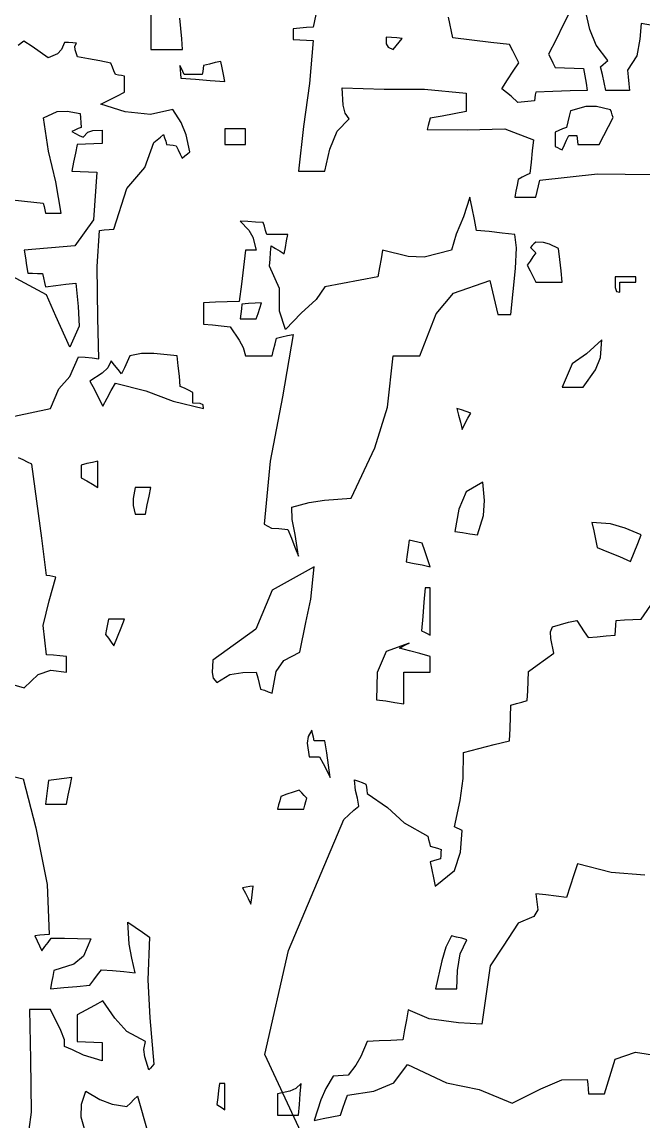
# Model space of a CAD drawing. Header units: millimetres. Extents: x 2622 to 2811, y 687 to 801.
# Drawn here: x 2746.433 to 2747.251, y 772.385 to 773.834 of the extents above; entities that cross this region are included whole.
import ezdxf

# ---------------------------------------------------------------- set-up
doc = ezdxf.new("R2010")
doc.units = ezdxf.units.MM
doc.layers.add('CHIOMA', color=94, linetype='Continuous')

msp = doc.modelspace()

# ---------------------------------------------------------------- linework, layer by layer
at = {"color": 44, "linetype": 'Continuous'}
for p, q in [((2746.5331, 773.4441), (2746.5318, 773.5117)), ((2746.5068, 773.4592), (2746.5081, 773.4331)), ((2746.672, 773.4548), (2746.672, 773.4454)), ((2746.496, 773.4054), (2746.4775, 773.4466)), ((2746.534, 773.3904), (2746.5331, 773.4441)), ((2746.672, 773.4454), (2746.672, 773.4359)), ((2746.7213, 773.4494), (2746.7205, 773.4429)), ((2746.7205, 773.4429), (2746.7275, 773.4429)), ((2746.7275, 773.4429), (2746.7345, 773.4429)), ((2746.7345, 773.4429), (2746.7415, 773.4429)), ((2746.7415, 773.4429), (2746.7439, 773.4499)), ((2746.957, 773.3944), (2746.9785, 773.4494)), ((2746.5081, 773.4331), (2746.496, 773.4054)), ((2746.672, 773.4359), (2746.6838, 773.4349)), ((2746.6838, 773.4349), (2746.6954, 773.4338)), ((2746.6954, 773.4338), (2746.707, 773.4324)), ((2746.707, 773.4324), (2746.719, 773.415)), ((2746.719, 773.415), (2746.7244, 773.4051)), ((2746.7663, 773.4099), (2746.768, 773.4174)), ((2746.768, 773.4174), (2746.7754, 773.4193)), ((2746.79, 773.4224), (2746.7759, 773.3403)), ((2746.5906, 773.3971), (2746.575, 773.3944)), ((2746.6068, 773.3971), (2746.5906, 773.3971)), ((2746.6375, 773.3944), (2746.6068, 773.3971)), ((2746.7244, 773.4051), (2746.7275, 773.3944)), ((2746.7625, 773.3944), (2746.7644, 773.4023)), ((2746.7644, 773.4023), (2746.7663, 773.4099)), ((2746.4962, 773.3668), (2746.5075, 773.3929)), ((2746.5075, 773.3929), (2746.5164, 773.3923)), ((2746.5164, 773.3923), (2746.5253, 773.3914)), ((2746.5253, 773.3914), (2746.534, 773.3904)), ((2746.5505, 773.3874), (2746.5461, 773.3784)), ((2746.555, 773.3819), (2746.5505, 773.3874)), ((2746.5595, 773.3763), (2746.555, 773.3819)), ((2746.5714, 773.3864), (2746.5678, 773.3784)), ((2746.575, 773.3944), (2746.5714, 773.3864)), ((2746.6389, 773.3809), (2746.6375, 773.3944)), ((2746.7275, 773.3944), (2746.7393, 773.3944)), ((2746.7393, 773.3944), (2746.7509, 773.3944)), ((2746.7509, 773.3944), (2746.7625, 773.3944)), ((2746.9145, 773.3265), (2746.922, 773.3944)), ((2746.922, 773.3944), (2746.9338, 773.3944)), ((2746.9338, 773.3944), (2746.9454, 773.3944)), ((2746.9454, 773.3944), (2746.957, 773.3944)), ((2746.4817, 773.3506), (2746.4962, 773.3668)), ((2746.5388, 773.3715), (2746.5225, 773.3609)), ((2746.5461, 773.3784), (2746.5388, 773.3715)), ((2746.564, 773.3704), (2746.5595, 773.3763)), ((2746.5678, 773.3784), (2746.564, 773.3704)), ((2746.6403, 773.3674), (2746.6389, 773.3809)), ((2746.6415, 773.3539), (2746.6403, 773.3674)), ((2746.5225, 773.3609), (2746.5283, 773.3499)), ((2746.5505, 773.3484), (2746.556, 773.3584)), ((2746.556, 773.3584), (2746.5959, 773.3483)), ((2746.647, 773.3514), (2746.6415, 773.3539)), ((2746.4705, 773.3249), (2746.4817, 773.3506)), ((2746.5283, 773.3499), (2746.5339, 773.3389)), ((2746.5339, 773.3389), (2746.5395, 773.3279)), ((2746.5395, 773.3279), (2746.545, 773.3383)), ((2746.545, 773.3383), (2746.5505, 773.3484)), ((2746.5959, 773.3483), (2746.632, 773.3344)), ((2746.6525, 773.3488), (2746.647, 773.3514)), ((2746.658, 773.3459), (2746.6525, 773.3488)), ((2746.658, 773.3414), (2746.658, 773.3459)), ((2746.658, 773.3368), (2746.658, 773.3414)), ((2746.7759, 773.3403), (2746.7597, 773.2555)), ((2746.4232, 773.3149), (2746.4705, 773.3249)), ((2746.632, 773.3344), (2746.672, 773.3249)), ((2746.658, 773.3319), (2746.658, 773.3368)), ((2746.6678, 773.3316), (2746.658, 773.3319)), ((2746.6714, 773.3298), (2746.6678, 773.3316)), ((2746.672, 773.3249), (2746.6714, 773.3298)), ((2746.8976, 773.2732), (2746.9145, 773.3265)), ((2747.0055, 773.3249), (2747.0079, 773.3159)), ((2747.0118, 773.3229), (2747.0055, 773.3249)), ((2747.0079, 773.3159), (2747.0103, 773.3068)), ((2747.0179, 773.3209), (2747.0118, 773.3229)), ((2747.0164, 773.3048), (2747.0203, 773.3119)), ((2747.024, 773.3189), (2747.0179, 773.3209)), ((2747.0203, 773.3119), (2747.024, 773.3189)), ((2747.0103, 773.3068), (2747.0125, 773.2974)), ((2747.0125, 773.2974), (2747.0164, 773.3048)), ((2746.8665, 773.2069), (2746.8976, 773.2732)), ((2746.4344, 773.2573), (2746.4285, 773.2599)), ((2746.4403, 773.2544), (2746.4344, 773.2573)), ((2746.446, 773.2514), (2746.4403, 773.2544)), ((2746.4525, 773.2028), (2746.446, 773.2514)), ((2746.5184, 773.2523), (2746.511, 773.2504)), ((2746.5258, 773.2539), (2746.5184, 773.2523)), ((2746.533, 773.2554), (2746.5258, 773.2539)), ((2746.533, 773.2439), (2746.533, 773.2554)), ((2746.7597, 773.2555), (2746.752, 773.1724)), ((2746.511, 773.2504), (2746.511, 773.2449)), ((2746.511, 773.2449), (2746.511, 773.2393)), ((2746.511, 773.2393), (2746.511, 773.2334)), ((2746.533, 773.2324), (2746.533, 773.2439)), ((2746.511, 773.2334), (2746.5184, 773.2294)), ((2746.5184, 773.2294), (2746.5258, 773.2253)), ((2746.5258, 773.2253), (2746.533, 773.2209)), ((2746.533, 773.2209), (2746.533, 773.2324)), ((2747.04, 773.2279), (2747.0178, 773.2153)), ((2747.0422, 773.2037), (2747.04, 773.2279)), ((2746.582, 773.2209), (2746.5793, 773.2063)), ((2746.5889, 773.2209), (2746.582, 773.2209)), ((2746.5958, 773.2209), (2746.5889, 773.2209)), ((2746.6025, 773.2209), (2746.5958, 773.2209)), ((2746.5979, 773.1978), (2746.6003, 773.2094)), ((2746.6003, 773.2094), (2746.6025, 773.2209)), ((2747.0178, 773.2153), (2747.0081, 773.1922)), ((2746.459, 773.1539), (2746.4525, 773.2028)), ((2746.5793, 773.2063), (2746.5793, 773.1972)), ((2746.5793, 773.1972), (2746.582, 773.1859)), ((2746.5955, 773.1859), (2746.5979, 773.1978)), ((2746.7885, 773.1949), (2746.811, 773.201)), ((2746.789, 773.1788), (2746.7885, 773.1949)), ((2746.811, 773.201), (2746.8312, 773.2041)), ((2746.8312, 773.2041), (2746.8665, 773.2069)), ((2747.041, 773.184), (2747.0422, 773.2037)), ((2746.582, 773.1859), (2746.5865, 773.1859)), ((2746.5865, 773.1859), (2746.591, 773.1859)), ((2746.591, 773.1859), (2746.5955, 773.1859)), ((2746.7927, 773.1591), (2746.789, 773.1788)), ((2747.0081, 773.1922), (2747.003, 773.1629)), ((2747.033, 773.1584), (2747.041, 773.184)), ((2746.752, 773.1724), (2746.7615, 773.1671)), ((2746.7615, 773.1671), (2746.7714, 773.167)), ((2746.7714, 773.167), (2746.783, 773.1654)), ((2746.783, 773.1654), (2746.7878, 773.1539)), ((2746.4655, 773.1049), (2746.459, 773.1539)), ((2746.7878, 773.1539), (2746.7924, 773.1423)), ((2746.797, 773.1304), (2746.7927, 773.1591)), ((2746.943, 773.1514), (2746.9418, 773.1419)), ((2746.9488, 773.1503), (2746.943, 773.1514)), ((2746.9544, 773.1489), (2746.9488, 773.1503)), ((2747.003, 773.1629), (2747.013, 773.1614)), ((2747.013, 773.1614), (2747.023, 773.1599)), ((2747.023, 773.1599), (2747.033, 773.1584)), ((2746.7924, 773.1423), (2746.797, 773.1304)), ((2746.9418, 773.1419), (2746.9404, 773.1324)), ((2746.96, 773.1474), (2746.9544, 773.1489)), ((2746.9635, 773.1373), (2746.96, 773.1474)), ((2746.967, 773.1269), (2746.9635, 773.1373)), ((2746.9404, 773.1324), (2746.939, 773.1229)), ((2746.939, 773.1229), (2746.9495, 773.1209)), ((2746.9495, 773.1209), (2746.96, 773.1188)), ((2746.9705, 773.1164), (2746.967, 773.1269)), ((2746.818, 773.1164), (2746.7626, 773.0856)), ((2746.8134, 773.0737), (2746.818, 773.1164)), ((2746.96, 773.1188), (2746.9705, 773.1164)), ((2746.4695, 773.1044), (2746.4655, 773.1049)), ((2746.4686, 773.0714), (2746.4775, 773.1029)), ((2746.4735, 773.1038), (2746.4695, 773.1044)), ((2746.4775, 773.1029), (2746.4735, 773.1038)), ((2746.7626, 773.0856), (2746.7408, 773.0345)), ((2746.964, 773.0889), (2746.9624, 773.0699)), ((2746.9663, 773.0889), (2746.964, 773.0889)), ((2746.9684, 773.0889), (2746.9663, 773.0889)), ((2746.9705, 773.0889), (2746.9684, 773.0889)), ((2746.9705, 773.0683), (2746.9705, 773.0889)), ((2746.4607, 773.0392), (2746.4686, 773.0714)), ((2746.8069, 773.043), (2746.8134, 773.0737)), ((2746.9624, 773.0699), (2746.9608, 773.0509)), ((2746.9705, 773.0474), (2746.9705, 773.0683)), ((2746.9608, 773.0509), (2746.959, 773.0319)), ((2746.4655, 773.0004), (2746.4607, 773.0392)), ((2746.5444, 773.0343), (2746.543, 773.0274)), ((2746.5458, 773.0409), (2746.5444, 773.0343)), ((2746.547, 773.0474), (2746.5458, 773.0409)), ((2746.554, 773.0474), (2746.547, 773.0474)), ((2746.561, 773.0474), (2746.554, 773.0474)), ((2746.5588, 773.0243), (2746.5634, 773.0359)), ((2746.568, 773.0474), (2746.561, 773.0474)), ((2746.5634, 773.0359), (2746.568, 773.0474)), ((2746.7408, 773.0345), (2746.6845, 772.9934)), ((2746.799, 773.0039), (2746.8069, 773.043)), ((2746.9705, 773.0264), (2746.9705, 773.0474)), ((2747.1289, 773.0308), (2747.1315, 773.0374)), ((2747.1315, 773.0374), (2747.1423, 773.0404)), ((2746.543, 773.0274), (2746.5468, 773.0224)), ((2746.5468, 773.0224), (2746.5504, 773.0174)), ((2746.554, 773.0124), (2746.5588, 773.0243)), ((2746.959, 773.0319), (2746.9629, 773.0303)), ((2746.9629, 773.0303), (2746.9668, 773.0284)), ((2746.9668, 773.0284), (2746.9705, 773.0264)), ((2747.1294, 773.0218), (2747.1289, 773.0308)), ((2747.1335, 773.0029), (2747.1294, 773.0218)), ((2746.5504, 773.0174), (2746.554, 773.0124)), ((2746.9126, 773.0051), (2746.9007, 772.9772)), ((2746.943, 773.0159), (2746.9126, 773.0051)), ((2746.93, 773.0094), (2746.9344, 773.0118)), ((2746.9435, 773.0059), (2746.93, 773.0094)), ((2746.9344, 773.0118), (2746.9388, 773.0139)), ((2746.9388, 773.0139), (2746.943, 773.0159)), ((2746.957, 773.0023), (2746.9435, 773.0059)), ((2746.4743, 772.9999), (2746.4655, 773.0004)), ((2746.4829, 772.9993), (2746.4743, 772.9999)), ((2746.4915, 772.9984), (2746.4829, 772.9993)), ((2746.4915, 772.9918), (2746.4915, 772.9984)), ((2746.4915, 772.9849), (2746.4915, 772.9918)), ((2746.6845, 772.9934), (2746.6833, 772.9773)), ((2746.7677, 772.9786), (2746.778, 772.9932)), ((2746.778, 772.9932), (2746.799, 773.0039)), ((2746.9705, 772.9984), (2746.957, 773.0023)), ((2746.9705, 772.9918), (2746.9705, 772.9984)), ((2746.9705, 772.9849), (2746.9705, 772.9918)), ((2747.1113, 772.9868), (2747.1224, 772.9949)), ((2747.1224, 772.9949), (2747.1335, 773.0029)), ((2746.4545, 772.9747), (2746.471, 772.9801)), ((2746.471, 772.9801), (2746.4915, 772.9779)), ((2746.4915, 772.9779), (2746.4915, 772.9849)), ((2746.6833, 772.9773), (2746.6846, 772.9697)), ((2746.7066, 772.9746), (2746.724, 772.9772)), ((2746.724, 772.9772), (2746.7415, 772.9779)), ((2746.7415, 772.9779), (2746.7434, 772.9704)), ((2746.7625, 772.9499), (2746.7677, 772.9786)), ((2746.9007, 772.9772), (2746.9, 772.9414)), ((2746.936, 772.9779), (2746.9475, 772.9779)), ((2746.936, 772.9639), (2746.936, 772.9779)), ((2746.9475, 772.9779), (2746.959, 772.9779)), ((2746.959, 772.9779), (2746.9705, 772.9779)), ((2746.9705, 772.9779), (2746.9705, 772.9849)), ((2747.0995, 772.9659), (2747.1, 772.9784)), ((2747.1, 772.9784), (2747.1113, 772.9868)), ((2746.3906, 772.9701), (2746.436, 772.9569)), ((2746.436, 772.9569), (2746.4545, 772.9747)), ((2746.6846, 772.9697), (2746.6895, 772.9639)), ((2746.6895, 772.9639), (2746.7066, 772.9746)), ((2746.7434, 772.9704), (2746.7453, 772.9629)), ((2746.7453, 772.9629), (2746.747, 772.9554)), ((2746.936, 772.9499), (2746.936, 772.9639)), ((2747.099, 772.9533), (2747.0995, 772.9659)), ((2746.747, 772.9554), (2746.7523, 772.9538)), ((2746.7523, 772.9538), (2746.7574, 772.9519)), ((2746.7574, 772.9519), (2746.7625, 772.9499)), ((2746.936, 772.9359), (2746.936, 772.9499)), ((2747.0985, 772.9404), (2747.099, 772.9533)), ((2746.9, 772.9414), (2746.912, 772.9398)), ((2746.912, 772.9398), (2746.924, 772.9379)), ((2746.924, 772.9379), (2746.936, 772.9359)), ((2747.0764, 772.9189), (2747.077, 772.9344)), ((2747.077, 772.9344), (2747.0843, 772.9364)), ((2747.0843, 772.9364), (2747.0914, 772.9384)), ((2747.0914, 772.9384), (2747.0985, 772.9404)), ((2747.0758, 772.9033), (2747.0764, 772.9189)), ((2747.075, 772.8874), (2747.0758, 772.9033)), ((2746.8097, 772.8931), (2746.8087, 772.884)), ((2746.8145, 772.9014), (2746.8097, 772.8931)), ((2746.8158, 772.8969), (2746.8145, 772.9014)), ((2746.8169, 772.8923), (2746.8158, 772.8969)), ((2746.818, 772.8874), (2746.8169, 772.8923)), ((2746.8087, 772.884), (2746.811, 772.8664)), ((2746.8228, 772.8874), (2746.818, 772.8874)), ((2746.8274, 772.8874), (2746.8228, 772.8874)), ((2746.832, 772.8874), (2746.8274, 772.8874)), ((2746.8344, 772.8714), (2746.832, 772.8874)), ((2747.0145, 772.8719), (2747.0348, 772.8773)), ((2747.0348, 772.8773), (2747.0549, 772.8824)), ((2747.0549, 772.8824), (2747.075, 772.8874)), ((2746.811, 772.8664), (2746.8158, 772.8664)), ((2746.8158, 772.8664), (2746.8204, 772.8664)), ((2746.8204, 772.8664), (2746.825, 772.8664)), ((2746.825, 772.8664), (2746.8298, 772.8574)), ((2746.8368, 772.8553), (2746.8344, 772.8714)), ((2747.0138, 772.8375), (2747.0145, 772.8719)), ((2746.8298, 772.8574), (2746.8344, 772.8483)), ((2746.8344, 772.8483), (2746.839, 772.8389)), ((2746.839, 772.8389), (2746.8368, 772.8553)), ((2746.4213, 772.8404), (2746.4345, 772.8374)), ((2746.4345, 772.8374), (2746.4514, 772.7729)), ((2746.468, 772.8349), (2746.4668, 772.8248)), ((2746.4783, 772.8364), (2746.468, 772.8349)), ((2746.4884, 772.8378), (2746.4783, 772.8364)), ((2746.4985, 772.8389), (2746.4884, 772.8378)), ((2746.4963, 772.8274), (2746.4985, 772.8389)), ((2746.871, 772.8359), (2746.876, 772.8343)), ((2746.8724, 772.822), (2746.871, 772.8359)), ((2746.876, 772.8343), (2746.881, 772.8324)), ((2746.881, 772.8324), (2746.886, 772.8304)), ((2747.0101, 772.8086), (2747.0138, 772.8375)), ((2746.4668, 772.8248), (2746.4654, 772.8144)), ((2746.4939, 772.8158), (2746.4963, 772.8274)), ((2746.782, 772.8169), (2746.774, 772.8139)), ((2746.79, 772.8198), (2746.782, 772.8169)), ((2746.798, 772.8224), (2746.79, 772.8198)), ((2746.8014, 772.8189), (2746.798, 772.8224)), ((2746.8048, 772.8154), (2746.8014, 772.8189)), ((2746.875, 772.812), (2746.8724, 772.822)), ((2746.886, 772.8304), (2746.8865, 772.8264)), ((2746.8865, 772.8264), (2746.887, 772.8223)), ((2746.887, 772.8223), (2746.8875, 772.8179)), ((2746.8875, 772.8179), (2746.9143, 772.7997)), ((2746.4654, 772.8144), (2746.464, 772.8039)), ((2746.464, 772.8039), (2746.4733, 772.8039)), ((2746.4733, 772.8039), (2746.4824, 772.8039)), ((2746.4824, 772.8039), (2746.4915, 772.8039)), ((2746.4915, 772.8039), (2746.4939, 772.8158)), ((2746.771, 772.8029), (2746.7695, 772.7974)), ((2746.7725, 772.8084), (2746.771, 772.8029)), ((2746.774, 772.8139), (2746.7725, 772.8084)), ((2746.804, 772.7974), (2746.8054, 772.8024)), ((2746.808, 772.8119), (2746.8048, 772.8154)), ((2746.8054, 772.8024), (2746.8068, 772.8073)), ((2746.8068, 772.8073), (2746.808, 772.8119)), ((2746.8765, 772.8014), (2746.875, 772.812)), ((2747.0025, 772.7739), (2747.0101, 772.8086)), ((2746.7695, 772.7974), (2746.781, 772.7974)), ((2746.781, 772.7974), (2746.7925, 772.7974)), ((2746.7925, 772.7974), (2746.804, 772.7974)), ((2746.857, 772.7839), (2746.8635, 772.7899)), ((2746.8635, 772.7899), (2746.87, 772.7958)), ((2746.87, 772.7958), (2746.8765, 772.8014)), ((2746.9143, 772.7997), (2746.9363, 772.7794)), ((2746.4514, 772.7729), (2746.4663, 772.6982)), ((2746.7839, 772.6113), (2746.857, 772.7839)), ((2746.9363, 772.7794), (2746.9675, 772.7619)), ((2747.0059, 772.7724), (2747.0025, 772.7739)), ((2746.9675, 772.7619), (2746.9685, 772.7574)), ((2747.0093, 772.7709), (2747.0059, 772.7724)), ((2747.0125, 772.7694), (2747.0093, 772.7709)), ((2747.0106, 772.7406), (2747.0125, 772.7694)), ((2746.9685, 772.7574), (2746.9695, 772.7529)), ((2746.9695, 772.7529), (2746.9705, 772.7484)), ((2746.9705, 772.7484), (2746.9754, 772.7473)), ((2746.9754, 772.7473), (2746.9803, 772.7459)), ((2746.9803, 772.7459), (2746.985, 772.7444)), ((2746.985, 772.7444), (2746.9848, 772.7404)), ((2746.975, 772.7294), (2746.9705, 772.7279)), ((2746.9795, 772.7308), (2746.975, 772.7294)), ((2746.984, 772.7319), (2746.9795, 772.7308)), ((2746.9844, 772.7363), (2746.984, 772.7319)), ((2746.9848, 772.7404), (2746.9844, 772.7363)), ((2747.0028, 772.7164), (2747.0106, 772.7406)), ((2746.9705, 772.7279), (2746.9728, 772.7174)), ((2746.9728, 772.7174), (2746.9749, 772.7068)), ((2746.977, 772.6959), (2747.0028, 772.7164)), ((2746.9749, 772.7068), (2746.977, 772.6959)), ((2746.4663, 772.6982), (2746.469, 772.6324)), ((2746.7283, 772.6948), (2746.7235, 772.6939)), ((2746.7235, 772.6939), (2746.7273, 772.6869)), ((2746.7273, 772.6869), (2746.7309, 772.6798)), ((2746.7329, 772.6954), (2746.7283, 772.6948)), ((2746.7375, 772.6959), (2746.7329, 772.6954)), ((2746.7355, 772.6804), (2746.7365, 772.6883)), ((2746.7365, 772.6883), (2746.7375, 772.6959)), ((2746.7309, 772.6798), (2746.7345, 772.6724)), ((2746.7345, 772.6724), (2746.7355, 772.6804)), ((2746.5725, 772.6484), (2746.582, 772.6419)), ((2746.574, 772.6194), (2746.5725, 772.6484)), ((2746.4564, 772.6313), (2746.45, 772.6304)), ((2746.45, 772.6304), (2746.453, 772.6239)), ((2746.4628, 772.6319), (2746.4564, 772.6313)), ((2746.469, 772.6324), (2746.4628, 772.6319)), ((2746.582, 772.6419), (2746.5915, 772.6354)), ((2746.5915, 772.6354), (2746.601, 772.6289)), ((2746.601, 772.6289), (2746.5988, 772.5727)), ((2746.453, 772.6239), (2746.456, 772.6174)), ((2746.456, 772.6174), (2746.459, 772.6109)), ((2746.459, 772.6109), (2746.4633, 772.6164)), ((2746.4633, 772.6164), (2746.4674, 772.6219)), ((2746.4674, 772.6219), (2746.4715, 772.6274)), ((2746.4715, 772.6274), (2746.4889, 772.6273)), ((2746.4889, 772.6273), (2746.5063, 772.6269)), ((2746.5063, 772.6269), (2746.5235, 772.6264)), ((2746.5235, 772.6264), (2746.5141, 772.6038)), ((2746.5777, 772.6013), (2746.574, 772.6194)), ((2746.5141, 772.6038), (2746.5013, 772.5932)), ((2746.582, 772.5819), (2746.5777, 772.6013)), ((2746.7528, 772.4743), (2746.7839, 772.6113)), ((2746.475, 772.5849), (2746.4735, 772.5769)), ((2746.5013, 772.5932), (2746.475, 772.5849)), ((2746.5325, 772.5793), (2746.5375, 772.5859)), ((2746.5375, 772.5859), (2746.5524, 772.5848)), ((2746.5524, 772.5848), (2746.5673, 772.5834)), ((2746.4735, 772.5769), (2746.472, 772.5689)), ((2746.5225, 772.5654), (2746.5275, 772.5724)), ((2746.5275, 772.5724), (2746.5325, 772.5793)), ((2746.5673, 772.5834), (2746.582, 772.5819)), ((2746.5988, 772.5727), (2746.6012, 772.5226)), ((2746.472, 772.5689), (2746.4705, 772.5609)), ((2746.4705, 772.5609), (2746.4879, 772.5624)), ((2746.4879, 772.5624), (2746.5053, 772.5639)), ((2746.5053, 772.5639), (2746.5225, 772.5654)), ((2746.5395, 772.5449), (2746.5283, 772.5389)), ((2746.5552, 772.5219), (2746.5395, 772.5449)), ((2746.443, 772.5334), (2746.4442, 772.4675)), ((2746.4523, 772.5334), (2746.443, 772.5334)), ((2746.4614, 772.5334), (2746.4523, 772.5334)), ((2746.4705, 772.5334), (2746.4614, 772.5334)), ((2746.4841, 772.5059), (2746.4705, 772.5334)), ((2746.5169, 772.5328), (2746.5055, 772.5264)), ((2746.5283, 772.5389), (2746.5169, 772.5328)), ((2746.9415, 772.5329), (2746.9393, 772.5199)), ((2746.9693, 772.5212), (2746.9415, 772.5329)), ((2746.5055, 772.5264), (2746.5055, 772.5149)), ((2746.5055, 772.5149), (2746.5055, 772.5033)), ((2746.571, 772.5047), (2746.5552, 772.5219)), ((2746.6012, 772.5226), (2746.6065, 772.4614)), ((2746.9393, 772.5199), (2746.9369, 772.5068)), ((2746.4889, 772.4934), (2746.4841, 772.5059)), ((2746.5055, 772.5033), (2746.5055, 772.4914)), ((2746.5955, 772.4914), (2746.571, 772.5047)), ((2746.9369, 772.5068), (2746.9345, 772.4934)), ((2746.489, 772.4849), (2746.4889, 772.4934)), ((2746.4996, 772.4804), (2746.489, 772.4849)), ((2746.5055, 772.4914), (2746.5165, 772.4909)), ((2746.5165, 772.4909), (2746.5275, 772.4904)), ((2746.5275, 772.4904), (2746.5385, 772.4899)), ((2746.5385, 772.4899), (2746.5385, 772.4819)), ((2746.5936, 772.4807), (2746.5955, 772.4914)), ((2746.8875, 772.4914), (2746.8792, 772.4718)), ((2746.9033, 772.4923), (2746.8875, 772.4914)), ((2746.9189, 772.4929), (2746.9033, 772.4923)), ((2746.9345, 772.4934), (2746.9189, 772.4929)), ((2746.5142, 772.4734), (2746.4996, 772.4804)), ((2746.5385, 772.4659), (2746.5142, 772.4734)), ((2746.5385, 772.4819), (2746.5385, 772.4739)), ((2746.5385, 772.4739), (2746.5385, 772.4659)), ((2746.5948, 772.471), (2746.5936, 772.4807)), ((2746.6, 772.4539), (2746.5948, 772.471)), ((2746.8225, 772.3244), (2746.7528, 772.4743)), ((2746.8792, 772.4718), (2746.8727, 772.4602)), ((2746.4442, 772.4675), (2746.445, 772.3985)), ((2746.6023, 772.4564), (2746.6, 772.4539)), ((2746.6044, 772.4589), (2746.6023, 772.4564)), ((2746.6065, 772.4614), (2746.6044, 772.4589)), ((2746.8727, 772.4602), (2746.8625, 772.4469)), ((2746.9225, 772.4369), (2746.9405, 772.4609)), ((2746.9405, 772.4609), (2746.9922, 772.4368)), ((2746.843, 772.4459), (2746.833, 772.4297)), ((2746.8495, 772.4464), (2746.843, 772.4459)), ((2746.856, 772.4468), (2746.8495, 772.4464)), ((2746.8625, 772.4469), (2746.856, 772.4468)), ((2746.5114, 772.409), (2746.517, 772.4259)), ((2746.517, 772.4259), (2746.5355, 772.4149)), ((2746.6919, 772.4269), (2746.6908, 772.4178)), ((2746.693, 772.4359), (2746.6919, 772.4269)), ((2746.6954, 772.4359), (2746.693, 772.4359)), ((2746.6978, 772.4359), (2746.6954, 772.4359)), ((2746.7, 772.4359), (2746.6978, 772.4359)), ((2746.7, 772.4244), (2746.7, 772.4359)), ((2746.7856, 772.4262), (2746.7695, 772.4224)), ((2746.7936, 772.4297), (2746.7856, 772.4262)), ((2746.8005, 772.4359), (2746.7936, 772.4297)), ((2746.7994, 772.4223), (2746.8005, 772.4359)), ((2746.833, 772.4297), (2746.8265, 772.4146)), ((2746.8615, 772.4209), (2746.8964, 772.4259)), ((2746.8964, 772.4259), (2746.9225, 772.4369)), ((2746.5355, 772.4149), (2746.5517, 772.4089)), ((2746.5758, 772.4104), (2746.5804, 772.4149)), ((2746.5804, 772.4149), (2746.585, 772.4194)), ((2746.585, 772.4194), (2746.5988, 772.3716)), ((2746.6908, 772.4178), (2746.6895, 772.4084)), ((2746.7, 772.4129), (2746.7, 772.4244)), ((2746.7, 772.4014), (2746.7, 772.4129)), ((2746.7695, 772.4224), (2746.7695, 772.4133)), ((2746.7695, 772.4133), (2746.7695, 772.4039)), ((2746.7983, 772.4084), (2746.7994, 772.4223)), ((2746.8265, 772.4146), (2746.818, 772.3874)), ((2746.8555, 772.4034), (2746.8585, 772.4123)), ((2746.8585, 772.4123), (2746.8615, 772.4209)), ((2746.445, 772.3985), (2746.436, 772.3319)), ((2746.5108, 772.3917), (2746.5114, 772.409)), ((2746.5517, 772.4089), (2746.571, 772.4059)), ((2746.571, 772.4059), (2746.5758, 772.4104)), ((2746.6895, 772.4084), (2746.693, 772.4063)), ((2746.693, 772.4063), (2746.6965, 772.4039)), ((2746.6965, 772.4039), (2746.7, 772.4014)), ((2746.7695, 772.4039), (2746.7695, 772.3944)), ((2746.797, 772.3944), (2746.7983, 772.4084)), ((2746.8525, 772.3944), (2746.8555, 772.4034)), ((2746.517, 772.3704), (2746.5108, 772.3917)), ((2746.7695, 772.3944), (2746.7788, 772.3944)), ((2746.7788, 772.3944), (2746.7879, 772.3944)), ((2746.7879, 772.3944), (2746.797, 772.3944)), ((2746.818, 772.3874), (2746.8295, 772.3899)), ((2746.8295, 772.3899), (2746.841, 772.3923)), ((2746.841, 772.3923), (2746.8525, 772.3944))]:
    msp.add_line(p, q, dxfattribs=at)
at = {"layer": 'CHIOMA', "linetype": 'Continuous'}
for p, q in [((2746.6025, 773.8459), (2746.6025, 773.8299)), ((2746.8218, 773.8519), (2746.8165, 773.8269)), ((2747.1555, 773.8489), (2747.1459, 773.8299)), ((2747.181, 773.824), (2747.175, 773.8489)), ((2746.6423, 773.8253), (2746.641, 773.8389)), ((2747.0005, 773.8129), (2746.9947, 773.8401)), ((2747.2485, 773.8319), (2747.2468, 773.8113)), ((2747.2951, 773.8237), (2747.2485, 773.8319)), ((2746.6025, 773.8299), (2746.6025, 773.8138)), ((2746.6434, 773.8114), (2746.6423, 773.8253)), ((2746.7989, 773.8258), (2746.79, 773.8249)), ((2746.79, 773.8249), (2746.79, 773.8204)), ((2746.79, 773.8204), (2746.79, 773.8158)), ((2746.79, 773.8158), (2746.79, 773.8109)), ((2746.8078, 773.8264), (2746.7989, 773.8258)), ((2746.8165, 773.8269), (2746.8078, 773.8264)), ((2747.1459, 773.8299), (2747.1363, 773.8108)), ((2747.189, 773.8031), (2747.181, 773.824)), ((2746.4355, 773.8084), (2746.4279, 773.8029)), ((2746.4463, 773.8013), (2746.4355, 773.8084)), ((2746.4569, 773.7939), (2746.4463, 773.8013)), ((2746.489, 773.8069), (2746.4852, 773.7977)), ((2746.4944, 773.8068), (2746.489, 773.8069)), ((2746.4998, 773.8064), (2746.4944, 773.8068)), ((2746.505, 773.8059), (2746.4998, 773.8064)), ((2746.5027, 773.8019), (2746.505, 773.8059)), ((2746.5029, 773.7972), (2746.5027, 773.8019)), ((2746.6025, 773.8138), (2746.6025, 773.7974)), ((2746.6445, 773.7974), (2746.6434, 773.8114)), ((2746.79, 773.8109), (2746.7989, 773.8104)), ((2746.7989, 773.8104), (2746.8078, 773.8099)), ((2746.8078, 773.8099), (2746.8165, 773.8094)), ((2746.8165, 773.8094), (2746.8118, 773.7528)), ((2746.9125, 773.8139), (2746.9128, 773.805)), ((2746.9195, 773.8134), (2746.9125, 773.8139)), ((2746.9128, 773.805), (2746.9153, 773.8007)), ((2746.9265, 773.8128), (2746.9195, 773.8134)), ((2746.922, 773.7974), (2746.9259, 773.8024)), ((2746.9259, 773.8024), (2746.9298, 773.8073)), ((2746.9335, 773.8119), (2746.9265, 773.8128)), ((2746.9298, 773.8073), (2746.9335, 773.8119)), ((2747.0254, 773.8099), (2747.0005, 773.8129)), ((2747.0503, 773.8069), (2747.0254, 773.8099)), ((2747.075, 773.8039), (2747.0503, 773.8069)), ((2747.0793, 773.7959), (2747.075, 773.8039)), ((2747.1363, 773.8108), (2747.1265, 773.7914)), ((2747.2045, 773.7829), (2747.189, 773.8031)), ((2747.2468, 773.8113), (2747.2428, 773.7893)), ((2746.4675, 773.7864), (2746.4569, 773.7939)), ((2746.4799, 773.7919), (2746.4675, 773.7864)), ((2746.4852, 773.7977), (2746.4799, 773.7919)), ((2746.506, 773.7879), (2746.5029, 773.7972)), ((2746.5208, 773.7853), (2746.506, 773.7879)), ((2746.6025, 773.7974), (2746.6165, 773.7974)), ((2746.6165, 773.7974), (2746.6305, 773.7974)), ((2746.6305, 773.7974), (2746.6445, 773.7974)), ((2746.9153, 773.8007), (2746.922, 773.7974)), ((2747.0834, 773.7879), (2747.0793, 773.7959)), ((2747.0875, 773.7799), (2747.0834, 773.7879)), ((2747.1265, 773.7914), (2747.1294, 773.7858)), ((2747.2428, 773.7893), (2747.2305, 773.7704)), ((2746.5354, 773.7824), (2746.5208, 773.7853)), ((2746.55, 773.7794), (2746.5354, 773.7824)), ((2746.552, 773.7744), (2746.55, 773.7794)), ((2746.554, 773.7694), (2746.552, 773.7744)), ((2746.641, 773.7764), (2746.6414, 773.7709)), ((2746.6429, 773.7724), (2746.641, 773.7764)), ((2746.6448, 773.7684), (2746.6429, 773.7724)), ((2746.6715, 773.7724), (2746.671, 773.7684)), ((2746.672, 773.7764), (2746.6715, 773.7724)), ((2746.6798, 773.7784), (2746.672, 773.7764)), ((2746.6874, 773.7803), (2746.6798, 773.7784)), ((2746.695, 773.7819), (2746.6874, 773.7803)), ((2746.6968, 773.7733), (2746.695, 773.7819)), ((2746.6984, 773.7644), (2746.6968, 773.7733)), ((2747.08, 773.7688), (2747.0875, 773.7799)), ((2747.1294, 773.7858), (2747.1323, 773.7799)), ((2747.1323, 773.7799), (2747.135, 773.7739)), ((2747.135, 773.7739), (2747.1475, 773.7734)), ((2747.1475, 773.7734), (2747.16, 773.7729)), ((2747.16, 773.7729), (2747.1725, 773.7724)), ((2747.1725, 773.7724), (2747.1743, 773.7629)), ((2747.195, 773.7749), (2747.1983, 773.7778)), ((2747.1974, 773.7644), (2747.195, 773.7749)), ((2747.1983, 773.7778), (2747.2014, 773.7804)), ((2747.2014, 773.7804), (2747.2045, 773.7829)), ((2746.556, 773.7644), (2746.554, 773.7694)), ((2746.56, 773.7639), (2746.556, 773.7644)), ((2746.564, 773.7633), (2746.56, 773.7639)), ((2746.568, 773.7624), (2746.564, 773.7633)), ((2746.568, 773.7554), (2746.568, 773.7624)), ((2746.6414, 773.7709), (2746.6418, 773.7654)), ((2746.6418, 773.7654), (2746.642, 773.7599)), ((2746.642, 773.7599), (2746.6614, 773.7584)), ((2746.6465, 773.7644), (2746.6448, 773.7684)), ((2746.6545, 773.7644), (2746.6465, 773.7644)), ((2746.6625, 773.7644), (2746.6545, 773.7644)), ((2746.6614, 773.7584), (2746.6808, 773.7569)), ((2746.6705, 773.7644), (2746.6625, 773.7644)), ((2746.671, 773.7684), (2746.6705, 773.7644)), ((2746.7, 773.7554), (2746.6984, 773.7644)), ((2747.0725, 773.7574), (2747.08, 773.7688)), ((2747.1743, 773.7629), (2747.1759, 773.7533)), ((2747.1998, 773.7539), (2747.1974, 773.7644)), ((2747.2305, 773.7704), (2747.2314, 773.7614)), ((2747.2314, 773.7614), (2747.2323, 773.7524)), ((2746.568, 773.7484), (2746.568, 773.7554)), ((2746.568, 773.7414), (2746.568, 773.7484)), ((2746.6808, 773.7569), (2746.7, 773.7554)), ((2746.8118, 773.7528), (2746.8036, 773.6963)), ((2746.8545, 773.7469), (2746.9098, 773.7455)), ((2746.8561, 773.7241), (2746.8545, 773.7469)), ((2746.9098, 773.7455), (2746.9629, 773.7453)), ((2746.9629, 773.7453), (2747.018, 773.7399)), ((2747.065, 773.7459), (2747.0725, 773.7574)), ((2747.0772, 773.7359), (2747.065, 773.7459)), ((2747.1775, 773.7434), (2747.1549, 773.7429)), ((2747.1759, 773.7533), (2747.1775, 773.7434)), ((2747.202, 773.7434), (2747.1998, 773.7539)), ((2747.2124, 773.7434), (2747.202, 773.7434)), ((2747.2228, 773.7434), (2747.2124, 773.7434)), ((2747.233, 773.7434), (2747.2228, 773.7434)), ((2747.2323, 773.7524), (2747.233, 773.7434)), ((2746.537, 773.7254), (2746.5474, 773.7309)), ((2746.5474, 773.7309), (2746.5578, 773.7363)), ((2746.5578, 773.7363), (2746.568, 773.7414)), ((2747.018, 773.7399), (2747.018, 773.7319)), ((2747.018, 773.7319), (2747.018, 773.7239)), ((2747.086, 773.7279), (2747.0772, 773.7359)), ((2747.108, 773.7299), (2747.086, 773.7279)), ((2747.1085, 773.7339), (2747.108, 773.7299)), ((2747.109, 773.7378), (2747.1085, 773.7339)), ((2747.1095, 773.7414), (2747.109, 773.7378)), ((2747.1323, 773.7423), (2747.1095, 773.7414)), ((2747.1549, 773.7429), (2747.1323, 773.7423)), ((2746.4615, 773.7074), (2746.4792, 773.7158)), ((2746.4792, 773.7158), (2746.4927, 773.7163)), ((2746.4927, 773.7163), (2746.5095, 773.7134)), ((2746.5688, 773.7155), (2746.537, 773.7254)), ((2746.6023, 773.712), (2746.5688, 773.7155)), ((2746.6315, 773.7184), (2746.6023, 773.712)), ((2746.6426, 773.7015), (2746.6315, 773.7184)), ((2746.8586, 773.7136), (2746.8561, 773.7241)), ((2747.018, 773.7159), (2747.0023, 773.7129)), ((2747.018, 773.7239), (2747.018, 773.7159)), ((2747.1555, 773.7169), (2747.1538, 773.7098)), ((2747.1756, 773.7226), (2747.1555, 773.7169)), ((2747.1898, 773.7225), (2747.1756, 773.7226)), ((2747.208, 773.7179), (2747.1898, 773.7225)), ((2747.2093, 773.7148), (2747.208, 773.7179)), ((2747.2104, 773.7114), (2747.2093, 773.7148)), ((2746.4679, 773.6635), (2746.4615, 773.7074)), ((2746.5095, 773.7134), (2746.51, 773.7074)), ((2746.51, 773.7074), (2746.5105, 773.7013)), ((2746.5105, 773.7013), (2746.511, 773.6949)), ((2746.6491, 773.6852), (2746.6426, 773.7015)), ((2746.8479, 773.6901), (2746.864, 773.7064)), ((2746.864, 773.7064), (2746.8586, 773.7136)), ((2746.9693, 773.7023), (2746.9679, 773.6974)), ((2746.9705, 773.7069), (2746.9693, 773.7023)), ((2746.9864, 773.7099), (2746.9705, 773.7069)), ((2747.0023, 773.7129), (2746.9864, 773.7099)), ((2747.1519, 773.7024), (2747.15, 773.6949)), ((2747.1538, 773.7098), (2747.1519, 773.7024)), ((2747.2054, 773.6963), (2747.2115, 773.7079)), ((2747.2115, 773.7079), (2747.2104, 773.7114)), ((2746.5028, 773.6914), (2746.4985, 773.6894)), ((2746.4985, 773.6894), (2746.5035, 773.6869)), ((2746.5069, 773.6933), (2746.5028, 773.6914)), ((2746.5035, 773.6869), (2746.5085, 773.6844)), ((2746.511, 773.6949), (2746.5069, 773.6933)), ((2746.5135, 773.6819), (2746.5197, 773.6886)), ((2746.5197, 773.6886), (2746.5262, 773.691)), ((2746.5262, 773.691), (2746.5385, 773.6914)), ((2746.5385, 773.6914), (2746.5385, 773.6858)), ((2746.5385, 773.6858), (2746.5385, 773.6799)), ((2746.6153, 773.6819), (2746.6195, 773.6854)), ((2746.6195, 773.6854), (2746.6209, 773.6813)), ((2746.654, 773.6629), (2746.6491, 773.6852)), ((2746.7, 773.6929), (2746.7, 773.6863)), ((2746.7093, 773.6929), (2746.7, 773.6929)), ((2746.7, 773.6863), (2746.7, 773.6794)), ((2746.7184, 773.6929), (2746.7093, 773.6929)), ((2746.7275, 773.6929), (2746.7184, 773.6929)), ((2746.7275, 773.6859), (2746.7275, 773.6929)), ((2746.7275, 773.679), (2746.7275, 773.6859)), ((2746.8036, 773.6963), (2746.797, 773.6374)), ((2746.8384, 773.6664), (2746.8479, 773.6901)), ((2746.9679, 773.6974), (2746.9665, 773.6924)), ((2746.9665, 773.6924), (2747.0192, 773.6919)), ((2747.0192, 773.6919), (2747.069, 773.6929)), ((2747.069, 773.6929), (2747.1065, 773.6784)), ((2747.14, 773.6909), (2747.135, 773.6889)), ((2747.135, 773.6889), (2747.135, 773.6828)), ((2747.145, 773.6929), (2747.14, 773.6909)), ((2747.15, 773.6949), (2747.145, 773.6929)), ((2747.1993, 773.6844), (2747.2054, 773.6963)), ((2746.5055, 773.6724), (2746.5033, 773.6609)), ((2746.5165, 773.6729), (2746.5055, 773.6724)), ((2746.5085, 773.6844), (2746.5135, 773.6819)), ((2746.5275, 773.6734), (2746.5165, 773.6729)), ((2746.5385, 773.6739), (2746.5275, 773.6734)), ((2746.5385, 773.6799), (2746.5385, 773.6739)), ((2746.5946, 773.642), (2746.6065, 773.6749)), ((2746.6065, 773.6749), (2746.6109, 773.6784)), ((2746.6109, 773.6784), (2746.6153, 773.6819)), ((2746.6209, 773.6813), (2746.6223, 773.6769)), ((2746.6223, 773.6769), (2746.6235, 773.6724)), ((2746.6235, 773.6724), (2746.6278, 773.6719)), ((2746.6278, 773.6719), (2746.6319, 773.6714)), ((2746.6319, 773.6714), (2746.636, 773.6709)), ((2746.636, 773.6709), (2746.6388, 773.6654)), ((2746.7, 773.6794), (2746.7, 773.6724)), ((2746.7, 773.6724), (2746.709, 773.6724)), ((2746.709, 773.6724), (2746.7181, 773.6724)), ((2746.7181, 773.6724), (2746.7275, 773.6724)), ((2746.7275, 773.6724), (2746.7275, 773.679)), ((2747.1065, 773.6784), (2747.105, 773.6639)), ((2747.135, 773.6828), (2747.135, 773.6764)), ((2747.135, 773.6764), (2747.135, 773.6699)), ((2747.1445, 773.6654), (2747.1474, 773.6719)), ((2747.1474, 773.6719), (2747.1503, 773.6783)), ((2747.1503, 773.6783), (2747.153, 773.6844)), ((2747.153, 773.6844), (2747.1565, 773.6844)), ((2747.1565, 773.6844), (2747.16, 773.6844)), ((2747.16, 773.6844), (2747.1635, 773.6844)), ((2747.1635, 773.6844), (2747.164, 773.6804)), ((2747.164, 773.6804), (2747.1645, 773.6764)), ((2747.1645, 773.6764), (2747.165, 773.6724)), ((2747.165, 773.6724), (2747.1744, 773.6724)), ((2747.1744, 773.6724), (2747.1838, 773.6724)), ((2747.1838, 773.6724), (2747.193, 773.6724)), ((2747.193, 773.6724), (2747.1993, 773.6844)), ((2746.4774, 773.6231), (2746.4679, 773.6635)), ((2746.5033, 773.6609), (2746.5009, 773.6493)), ((2746.6388, 773.6654), (2746.6414, 773.6599)), ((2746.6414, 773.6599), (2746.644, 773.6544)), ((2746.644, 773.6544), (2746.6474, 773.6574)), ((2746.6474, 773.6574), (2746.6508, 773.6603)), ((2746.6508, 773.6603), (2746.654, 773.6629)), ((2746.832, 773.6374), (2746.8384, 773.6664)), ((2747.105, 773.6639), (2747.1035, 773.6493)), ((2747.135, 773.6699), (2747.1383, 773.6684)), ((2747.1383, 773.6684), (2747.1414, 773.6669)), ((2747.1414, 773.6669), (2747.1445, 773.6654)), ((2746.5009, 773.6493), (2746.4985, 773.6374)), ((2746.5711, 773.6145), (2746.5946, 773.642)), ((2747.1035, 773.6493), (2747.102, 773.6344)), ((2746.4985, 773.6374), (2746.5095, 773.6369)), ((2746.5095, 773.6369), (2746.5205, 773.6364)), ((2746.5205, 773.6364), (2746.5315, 773.6359)), ((2746.5315, 773.6359), (2746.5271, 773.5734)), ((2746.797, 773.6374), (2746.8088, 773.6374)), ((2746.8088, 773.6374), (2746.8204, 773.6374)), ((2746.8204, 773.6374), (2746.832, 773.6374)), ((2747.0918, 773.6293), (2747.0865, 773.6264)), ((2747.0969, 773.6319), (2747.0918, 773.6293)), ((2747.102, 773.6344), (2747.0969, 773.6319)), ((2747.115, 773.6254), (2747.1909, 773.634)), ((2747.1909, 773.634), (2747.264, 773.6328)), ((2746.4845, 773.5819), (2746.4774, 773.6231)), ((2746.554, 773.5609), (2746.5711, 773.6145)), ((2747.085, 773.6188), (2747.0835, 773.6109)), ((2747.0865, 773.6264), (2747.085, 773.6188)), ((2747.1114, 773.6104), (2747.1133, 773.6179)), ((2747.1133, 773.6179), (2747.115, 773.6254)), ((2746.412, 773.6004), (2746.4365, 773.5979)), ((2747.023, 773.6029), (2747.0143, 773.577)), ((2747.0259, 773.5884), (2747.023, 773.6029)), ((2747.0835, 773.6109), (2747.082, 773.6029)), ((2747.082, 773.6029), (2747.0913, 773.6029)), ((2747.0913, 773.6029), (2747.1004, 773.6029)), ((2747.1004, 773.6029), (2747.1095, 773.6029)), ((2747.1095, 773.6029), (2747.1114, 773.6104)), ((2746.4365, 773.5979), (2746.461, 773.5954)), ((2746.461, 773.5954), (2746.462, 773.5909)), ((2746.462, 773.5909), (2746.463, 773.5864)), ((2746.463, 773.5864), (2746.464, 773.5819)), ((2747.0288, 773.5739), (2747.0259, 773.5884)), ((2746.464, 773.5819), (2746.4709, 773.5819)), ((2746.4709, 773.5819), (2746.4778, 773.5819)), ((2746.4778, 773.5819), (2746.4845, 773.5819)), ((2746.5271, 773.5734), (2746.5026, 773.5389)), ((2746.7205, 773.5714), (2746.7319, 773.5595)), ((2746.7305, 773.5709), (2746.7205, 773.5714)), ((2746.7405, 773.5704), (2746.7305, 773.5709)), ((2746.7505, 773.5699), (2746.7405, 773.5704)), ((2746.7523, 773.5648), (2746.7505, 773.5699)), ((2747.0143, 773.577), (2747.0048, 773.5543)), ((2747.0315, 773.5594), (2747.0288, 773.5739)), ((2746.5318, 773.5117), (2746.535, 773.5594)), ((2746.535, 773.5594), (2746.5414, 773.5599)), ((2746.5414, 773.5599), (2746.5478, 773.5604)), ((2746.5478, 773.5604), (2746.554, 773.5609)), ((2746.7319, 773.5595), (2746.737, 773.5503)), ((2746.7539, 773.5594), (2746.7523, 773.5648)), ((2746.7555, 773.5539), (2746.7539, 773.5594)), ((2747.0484, 773.5578), (2747.0315, 773.5594)), ((2747.0653, 773.5559), (2747.0484, 773.5578)), ((2747.082, 773.5539), (2747.0653, 773.5559)), ((2746.737, 773.5503), (2746.7415, 773.5334)), ((2746.7648, 773.5539), (2746.7555, 773.5539)), ((2746.7739, 773.5539), (2746.7648, 773.5539)), ((2746.783, 773.5539), (2746.7739, 773.5539)), ((2746.78, 773.5369), (2746.7815, 773.5454)), ((2746.7815, 773.5454), (2746.783, 773.5539)), ((2747.0048, 773.5543), (2746.9985, 773.5334)), ((2747.0841, 773.5363), (2747.082, 773.5539)), ((2747.1073, 773.5418), (2747.1049, 773.5394)), ((2747.1095, 773.5439), (2747.1073, 773.5418)), ((2747.1199, 773.5436), (2747.1095, 773.5439)), ((2747.1277, 773.5414), (2747.1199, 773.5436)), ((2747.1395, 773.5354), (2747.1277, 773.5414)), ((2746.5026, 773.5389), (2746.436, 773.5334)), ((2746.436, 773.5334), (2746.4375, 773.5234)), ((2746.7275, 773.5334), (2746.7248, 773.5109)), ((2746.7323, 773.5334), (2746.7275, 773.5334)), ((2746.7369, 773.5334), (2746.7323, 773.5334)), ((2746.7415, 773.5334), (2746.7369, 773.5334)), ((2746.7598, 773.5214), (2746.7604, 773.5303)), ((2746.7604, 773.5303), (2746.761, 773.5389)), ((2746.761, 773.5389), (2746.7669, 773.5354)), ((2746.7669, 773.5354), (2746.7728, 773.5319)), ((2746.7728, 773.5319), (2746.7785, 773.5284)), ((2746.7785, 773.5284), (2746.78, 773.5369)), ((2746.908, 773.5334), (2746.9059, 773.5219)), ((2746.9415, 773.5248), (2746.908, 773.5334)), ((2746.9985, 773.5334), (2746.9625, 773.5243)), ((2747.0828, 773.509), (2747.0841, 773.5363)), ((2747.1049, 773.5394), (2747.1025, 773.5369)), ((2747.1025, 773.5369), (2747.1049, 773.5348)), ((2747.1049, 773.5348), (2747.1073, 773.5324)), ((2747.1095, 773.5299), (2747.1059, 773.5244)), ((2747.1073, 773.5324), (2747.1095, 773.5299)), ((2747.1413, 773.5209), (2747.1395, 773.5354)), ((2746.4375, 773.5234), (2746.439, 773.5133)), ((2746.439, 773.5133), (2746.4405, 773.5029)), ((2746.759, 773.5124), (2746.7598, 773.5214)), ((2746.7723, 773.4829), (2746.759, 773.5124)), ((2746.9059, 773.5219), (2746.9038, 773.5103)), ((2746.9625, 773.5243), (2746.9415, 773.5248)), ((2747.1023, 773.5189), (2747.0985, 773.5134)), ((2747.0985, 773.5134), (2747.1023, 773.5063)), ((2747.1059, 773.5244), (2747.1023, 773.5189)), ((2747.1429, 773.5063), (2747.1413, 773.5209)), ((2746.4653, 773.4743), (2746.4195, 773.4989)), ((2746.4405, 773.5029), (2746.447, 773.5029)), ((2746.447, 773.5029), (2746.4535, 773.5028)), ((2746.4535, 773.5028), (2746.46, 773.5024)), ((2746.46, 773.5024), (2746.4614, 773.4968)), ((2746.7248, 773.5109), (2746.7219, 773.4884)), ((2746.9015, 773.4984), (2746.8784, 773.4939)), ((2746.9038, 773.5103), (2746.9015, 773.4984)), ((2747.077, 773.4484), (2747.0828, 773.509)), ((2747.1023, 773.5063), (2747.1059, 773.4989)), ((2747.1059, 773.4989), (2747.1095, 773.4914)), ((2747.1445, 773.4914), (2747.1429, 773.5063)), ((2747.214, 773.4984), (2747.2142, 773.484)), ((2747.2233, 773.4984), (2747.214, 773.4984)), ((2747.2324, 773.4984), (2747.2233, 773.4984)), ((2747.2415, 773.4984), (2747.2324, 773.4984)), ((2747.2415, 773.4963), (2747.2415, 773.4984)), ((2746.4614, 773.4968), (2746.4628, 773.4909)), ((2746.4628, 773.4909), (2746.464, 773.4849)), ((2746.464, 773.4849), (2746.4774, 773.4868)), ((2746.4774, 773.4868), (2746.4908, 773.4884)), ((2746.4908, 773.4884), (2746.504, 773.4899)), ((2746.504, 773.4899), (2746.5068, 773.4592)), ((2746.7219, 773.4884), (2746.719, 773.4659)), ((2746.772, 773.4531), (2746.7723, 773.4829)), ((2746.832, 773.4849), (2746.8204, 773.4683)), ((2746.8553, 773.4894), (2746.832, 773.4849)), ((2746.8784, 773.4939), (2746.8553, 773.4894)), ((2747.0014, 773.4767), (2747.049, 773.4934)), ((2747.049, 773.4934), (2747.0525, 773.4784)), ((2747.1095, 773.4914), (2747.1213, 773.4914)), ((2747.1213, 773.4914), (2747.1329, 773.4914)), ((2747.1329, 773.4914), (2747.1445, 773.4914)), ((2747.2142, 773.484), (2747.2159, 773.4787)), ((2747.2205, 773.4914), (2747.2275, 773.4914)), ((2747.2205, 773.4869), (2747.2205, 773.4914)), ((2747.2205, 773.4824), (2747.2205, 773.4869)), ((2747.2205, 773.4779), (2747.2205, 773.4824)), ((2747.2275, 773.4914), (2747.2345, 773.4914)), ((2747.2345, 773.4914), (2747.2415, 773.4914)), ((2747.2415, 773.4939), (2747.2415, 773.4963)), ((2747.2415, 773.4914), (2747.2415, 773.4939)), ((2746.4775, 773.4466), (2746.4653, 773.4743)), ((2746.8204, 773.4683), (2746.8005, 773.4505)), ((2746.9785, 773.4494), (2747.0014, 773.4767)), ((2747.0525, 773.4784), (2747.056, 773.4634)), ((2747.2159, 773.4787), (2747.2205, 773.4779)), ((2746.6878, 773.4648), (2746.672, 773.4639)), ((2746.672, 773.4639), (2746.672, 773.4548)), ((2746.7034, 773.4654), (2746.6878, 773.4648)), ((2746.719, 773.4659), (2746.7034, 773.4654)), ((2746.7219, 773.4559), (2746.7213, 773.4494)), ((2746.7225, 773.4624), (2746.7219, 773.4559)), ((2746.7313, 773.4629), (2746.7225, 773.4624)), ((2746.7399, 773.4634), (2746.7313, 773.4629)), ((2746.7485, 773.4639), (2746.7399, 773.4634)), ((2746.7439, 773.4499), (2746.7463, 773.4569)), ((2746.7463, 773.4569), (2746.7485, 773.4639)), ((2747.056, 773.4634), (2747.0595, 773.4484)), ((2746.78, 773.4289), (2746.772, 773.4531)), ((2746.8005, 773.4505), (2746.78, 773.4289)), ((2747.0595, 773.4484), (2747.0654, 773.4484)), ((2747.0654, 773.4484), (2747.0713, 773.4484)), ((2747.0713, 773.4484), (2747.077, 773.4484)), ((2746.7754, 773.4193), (2746.7828, 773.4209)), ((2746.7828, 773.4209), (2746.79, 773.4224)), ((2747.1965, 773.4154), (2747.1766, 773.3968)), ((2747.1948, 773.3922), (2747.1965, 773.4154)), ((2747.1766, 773.3968), (2747.1576, 773.3835)), ((2747.1576, 773.3835), (2747.1445, 773.3529)), ((2747.1883, 773.3758), (2747.1948, 773.3922)), ((2747.172, 773.3529), (2747.1883, 773.3758)), ((2747.1445, 773.3529), (2747.1538, 773.3529)), ((2747.1538, 773.3529), (2747.1629, 773.3529)), ((2747.1629, 773.3529), (2747.172, 773.3529)), ((2747.1835, 773.1749), (2747.1859, 773.1639)), ((2747.2082, 773.173), (2747.1835, 773.1749)), ((2747.1859, 773.1639), (2747.1883, 773.1529)), ((2747.2274, 773.1673), (2747.2082, 773.173)), ((2747.2485, 773.1584), (2747.2274, 773.1673)), ((2747.1883, 773.1529), (2747.1905, 773.1419)), ((2747.2439, 773.1469), (2747.2485, 773.1584)), ((2747.1905, 773.1419), (2747.2053, 773.1359)), ((2747.2053, 773.1359), (2747.2199, 773.1298)), ((2747.2345, 773.1234), (2747.2393, 773.1353)), ((2747.2393, 773.1353), (2747.2439, 773.1469)), ((2747.2199, 773.1298), (2747.2345, 773.1234)), ((2747.2485, 773.0474), (2747.2653, 773.0718)), ((2747.1423, 773.0404), (2747.1529, 773.0433)), ((2747.1529, 773.0433), (2747.1635, 773.0459)), ((2747.1635, 773.0459), (2747.1685, 773.0384)), ((2747.1685, 773.0384), (2747.1735, 773.0309)), ((2747.2145, 773.0329), (2747.215, 773.0394)), ((2747.215, 773.0394), (2747.2155, 773.0459)), ((2747.2155, 773.0459), (2747.2265, 773.0464)), ((2747.2265, 773.0464), (2747.2375, 773.0469)), ((2747.2375, 773.0469), (2747.2485, 773.0474)), ((2747.1735, 773.0309), (2747.1785, 773.0234)), ((2747.1785, 773.0234), (2747.1904, 773.0244)), ((2747.1904, 773.0244), (2747.2023, 773.0254)), ((2747.2023, 773.0254), (2747.214, 773.0264)), ((2747.214, 773.0264), (2747.2145, 773.0329)), ((2747.1645, 772.7254), (2747.1598, 772.7108)), ((2747.2091, 772.7138), (2747.1645, 772.7254)), ((2747.1598, 772.7108), (2747.1549, 772.6959)), ((2747.2533, 772.7105), (2747.2091, 772.7138)), ((2747.123, 772.6844), (2747.1095, 772.6859)), ((2747.1095, 772.6859), (2747.1124, 772.6648)), ((2747.1549, 772.6959), (2747.15, 772.6809)), ((2747.1365, 772.6828), (2747.123, 772.6844)), ((2747.15, 772.6809), (2747.1365, 772.6828)), ((2747.1124, 772.6648), (2747.1069, 772.6558)), ((2747.0865, 772.6474), (2747.0665, 772.6167)), ((2747.1069, 772.6558), (2747.0865, 772.6474)), ((2746.9985, 772.6304), (2746.9913, 772.6158)), ((2747.0054, 772.6289), (2746.9985, 772.6304)), ((2747.0123, 772.6273), (2747.0054, 772.6289)), ((2746.9913, 772.6158), (2746.9859, 772.5978)), ((2747.0101, 772.607), (2747.019, 772.6254)), ((2747.019, 772.6254), (2747.0123, 772.6273)), ((2747.0665, 772.6167), (2747.0495, 772.5911)), ((2747.0066, 772.585), (2747.0101, 772.607)), ((2746.9859, 772.5978), (2746.9775, 772.5609)), ((2747.0055, 772.5609), (2747.0066, 772.585)), ((2747.0495, 772.5911), (2747.0385, 772.5144)), ((2746.9775, 772.5609), (2746.9869, 772.5609)), ((2746.9869, 772.5609), (2746.9963, 772.5609)), ((2746.9963, 772.5609), (2747.0055, 772.5609)), ((2747.008, 772.5161), (2746.9693, 772.5212)), ((2747.0385, 772.5144), (2747.008, 772.5161)), ((2747.2142, 772.4682), (2747.241, 772.4774)), ((2747.241, 772.4774), (2747.283, 772.4709)), ((2747.2, 772.4224), (2747.2142, 772.4682)), ((2747.1162, 772.429), (2747.144, 772.4411)), ((2747.144, 772.4411), (2747.1775, 772.4414)), ((2747.1775, 772.4414), (2747.178, 772.4353)), ((2746.9922, 772.4368), (2747.035, 772.4282)), ((2747.035, 772.4282), (2747.0785, 772.4104)), ((2747.0785, 772.4104), (2747.1162, 772.429)), ((2747.178, 772.4353), (2747.1785, 772.4289)), ((2747.1785, 772.4289), (2747.179, 772.4224)), ((2747.179, 772.4224), (2747.186, 772.4224)), ((2747.186, 772.4224), (2747.193, 772.4224)), ((2747.193, 772.4224), (2747.2, 772.4224))]:
    msp.add_line(p, q, dxfattribs=at)

doc.saveas('drawing.dxf')
